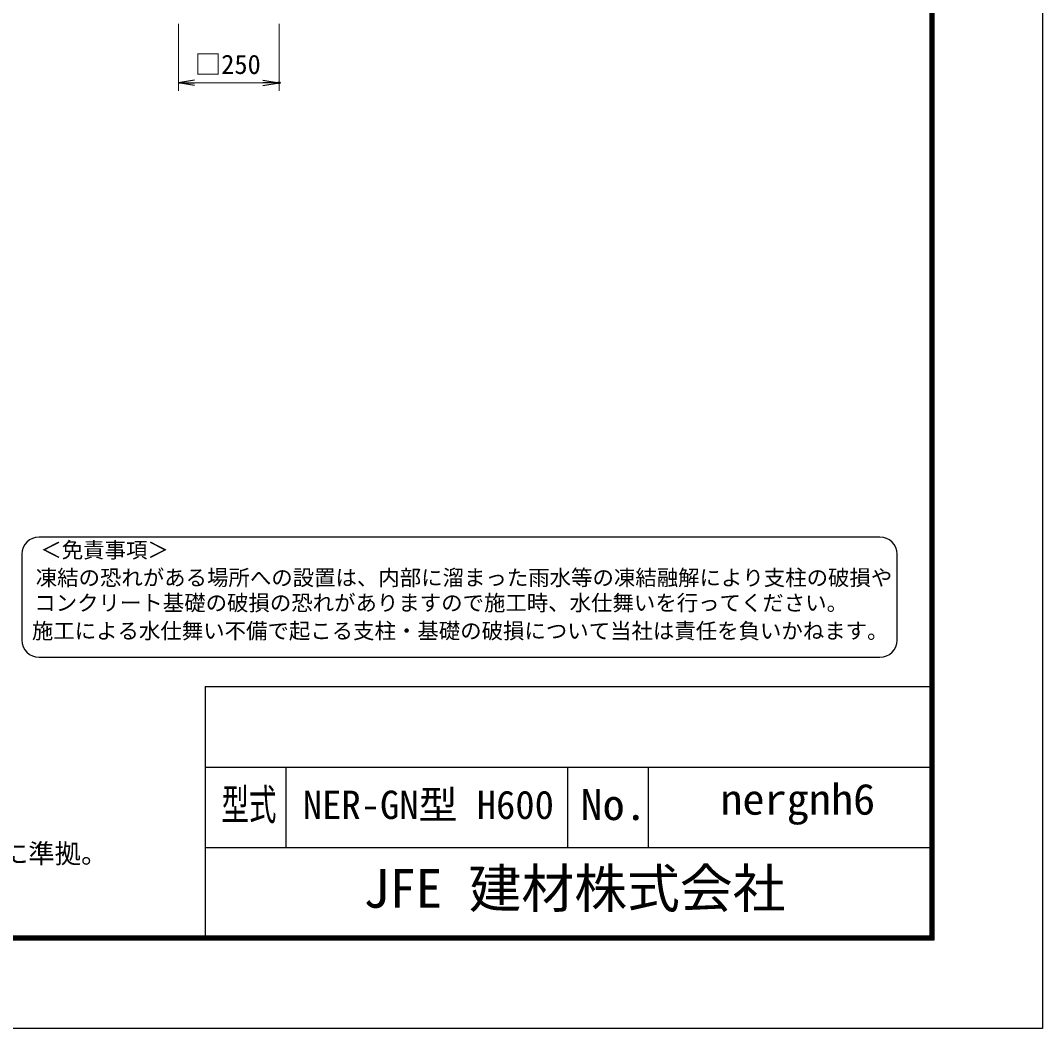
# Model space of a CAD drawing. Units: millimetres, scale not verified. Extents: x -4200 to 4200, y -2970 to 2970.
# Drawn here: x 1661 to 4200, y -2970 to -464 of the extents above; entities that cross this region are included whole.
import ezdxf
from ezdxf.enums import TextEntityAlignment as Align

# ---------------------------------------------------------------- set-up
doc = ezdxf.new("R2010")
doc.units = ezdxf.units.MM
doc.header["$LTSCALE"] = 10
doc.header["$PDMODE"] = 32
doc.header["$PDSIZE"] = 5
for name, color, linetype, lineweight in [('0-0_D-STR-TXT', 7, 'Continuous', 13), ('0-2_D-STR-DIM', 7, 'Continuous', 13), ('0-4_Defpoints', 6, 'Continuous', 25), ('0-C_D-TTL-TXT', 7, 'Continuous', 25), ('0-D_D-TTL', 7, 'Continuous', 25)]:
    doc.layers.add(name, color=color, linetype=linetype, lineweight=lineweight)
doc.layers.add('0-3_0', color=7, linetype='Continuous')
doc.styles.add('ＭＳ ゴシック', font='')
doc.styles.get('ＭＳ ゴシック').set_extended_font_data('MS Gothic')

# ---------------------------------------------------------------- blocks, each defined once
blk = doc.blocks.new('_Open')
at = {"layer": '0-3_0'}
blk.add_line((-10, 1.667), (0, 0), dxfattribs=at)
blk.add_lwpolyline([(-10, -1.667), (0, 0), (-10, 0)], dxfattribs=at)

msp = doc.modelspace()

# ---------------------------------------------------------------- linework, layer by layer
at = {"layer": '0-2_D-STR-DIM'}
for p, q in [((2053.25, -472.91), (2053.25, -639.49)), ((2303.25, -472.91), (2303.25, -639.49)), ((2093.25, -619.49), (2263.25, -619.49))]:
    msp.add_line(p, q, dxfattribs=at)
at = {"layer": '0-4_Defpoints'}
msp.add_point((2303.25, -619.49), dxfattribs=at)
at = {"layer": '0-C_D-TTL-TXT', "color": 2}
for p, q in [((3795.93, -1748.23), (1707.2, -1748.23)), ((1664.5, -1790.94), (1664.5, -2004.46)), ((3838.64, -2004.46), (3838.64, -1790.94)), ((1707.2, -2047.17), (3795.93, -2047.17))]:
    msp.add_line(p, q, dxfattribs=at)
for centre, start, end in [((1707.2, -1790.94), 90, 180), ((3795.93, -1790.94), 0, 90), ((1707.2, -2004.46), 180, 270), ((3795.93, -2004.46), 270, 0)]:
    msp.add_arc(centre, 42.7, start, end, dxfattribs=at)
at = {"layer": '0-D_D-TTL'}
for p, q in [((2120, -2119.97), (2120, -2739.97)), ((2120, -2119.97), (3920, -2119.97)), ((2120, -2319.97), (3920, -2319.97)), ((2320, -2319.97), (2320, -2519.97)), ((3020, -2319.97), (3020, -2519.97)), ((3220, -2319.97), (3220, -2519.97)), ((2120, -2519.97), (3920, -2519.97))]:
    msp.add_line(p, q, dxfattribs=at)
at = {"layer": '0-D_D-TTL', "color": 2}
msp.add_lwpolyline([(-4200, 2970.03), (4200, 2970.03), (4200, -2969.97), (-4200, -2969.97)], close=True, dxfattribs=at)
at = {"layer": '0-D_D-TTL'}
for points in [[(-3930, 2750.03), (3930, 2750.03), (3930, -2749.97), (-3930, -2749.97)], [(-3927.5, 2747.53), (3927.5, 2747.53), (3927.5, -2747.47), (-3927.5, -2747.47)], [(-3925, 2745.03), (3925, 2745.03), (3925, -2744.97), (-3925, -2744.97)], [(-3922.5, 2742.53), (3922.5, 2742.53), (3922.5, -2742.47), (-3922.5, -2742.47)], [(-3920, 2740.03), (3920, 2740.03), (3920, -2739.97), (-3920, -2739.97)]]:
    msp.add_lwpolyline(points, close=True, dxfattribs=at)

# ---------------------------------------------------------------- block references
at = {"layer": '0-2_D-STR-DIM', "xscale": 4, "yscale": 4, "rotation": 180}
msp.add_blockref('_Open', (2053.25, -619.49), dxfattribs=at)
at = {"layer": '0-2_D-STR-DIM', "xscale": 4, "yscale": 4}
msp.add_blockref('_Open', (2303.25, -619.49), dxfattribs=at)

# ---------------------------------------------------------------- texts
at = {"layer": '0-0_D-STR-TXT', "style": 'ＭＳ ゴシック'}
msp.add_text('（設計条件）風荷重：昭和57年改正 建築基準法・同施行令に基づく風圧力に準拠。', height=48.09, dxfattribs=at).set_placement((-582.45, -2573.57), align=Align.BOTTOM_LEFT)
at = {"layer": '0-2_D-STR-DIM', "style": 'ＭＳ ゴシック'}
msp.add_text('□250', height=48.09, dxfattribs=at).set_placement((2094.1, -611.74), align=Align.BOTTOM_LEFT)
at = {"layer": '0-C_D-TTL-TXT', "style": 'ＭＳ ゴシック'}
for s, height, p in [('＜免責事項＞ \u3000\u3000', 39, (1710.37, -1811.59)), ('凍結の恐れがある場所への設置は、内部に溜まった雨水等の凍結融解により支柱の破損や', 39, (1698.82, -1880.34)), ('コンクリート基礎の破損の恐れがありますので施工時、水仕舞いを行ってください。', 39, (1695.31, -1943.05)), ('施工による水仕舞い不備で起こる支柱・基礎の破損について当社は責任を負いかねます。 ', 39, (1689.33, -2012.65)), ('NER-GN型 H600', 70.53, (2362.24, -2470.21)), ('JFE 建材株式会社', 96.19, (2512.38, -2698.47))]:
    msp.add_text(s, height=height, dxfattribs=at).set_placement(p, align=Align.BOTTOM_LEFT)
for s, width, p in [('nergnh6', 1.05, (3399.33, -2461.44)), ('型式', 0.65, (2160.27, -2474.77)), ('No.', 1.05, (3052, -2474.77))]:
    msp.add_text(s, height=76.98, dxfattribs=dict(at, width=width)).set_placement(p, align=Align.BOTTOM_LEFT)

doc.saveas('drawing.dxf')
